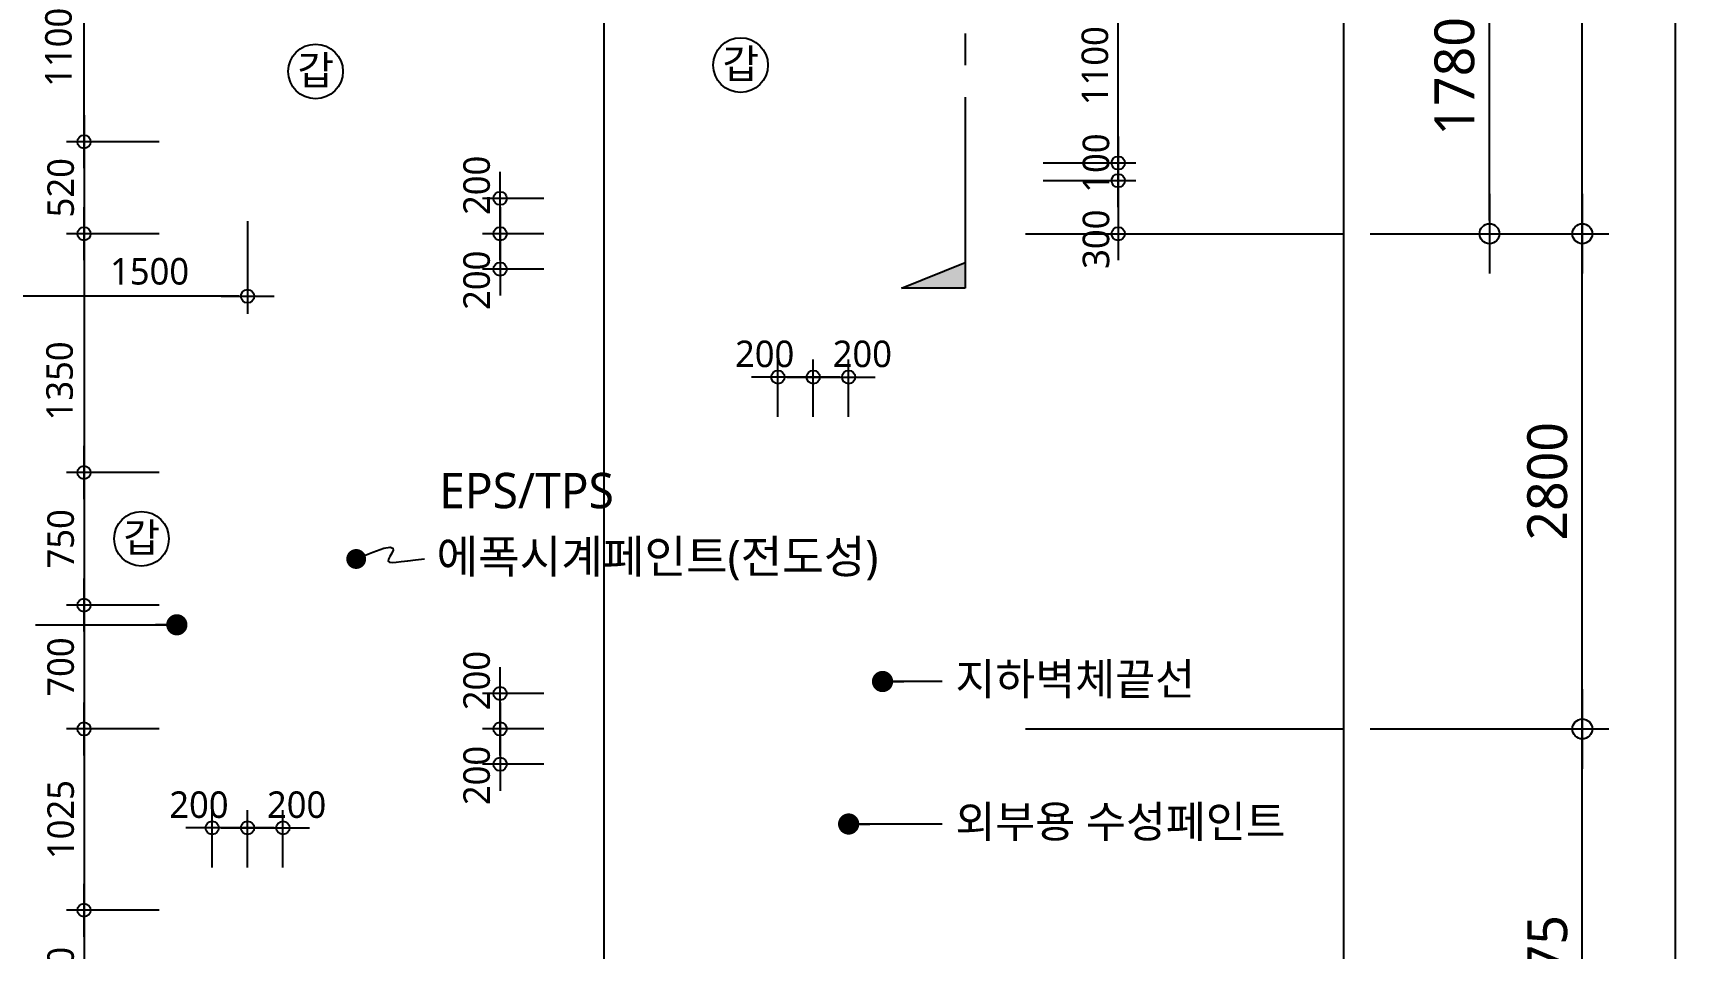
# Model space of a CAD drawing. Header units: millimetres. Extents: x -65167 to 413267, y -17142 to 66587.
# Drawn here: x 44126 to 53562, y 21495 to 26670 of the extents above; entities that cross this region are included whole.
import ezdxf
from ezdxf.enums import TextEntityAlignment as Align

# ---------------------------------------------------------------- set-up
doc = ezdxf.new("R2010")
doc.units = ezdxf.units.MM
doc.header["$LTSCALE"] = 75
doc.header["$MEASUREMENT"] = 0
doc.header["$PDSIZE"] = -10
doc.linetypes.add('CENTER', pattern=[2, 1.25, -0.25, 0.25, -0.25])
doc.layers.get('0').update_dxf_attribs({"linetype": 'CONTINUOUS'})
doc.layers.get('Defpoints').update_dxf_attribs({"color": 171, "linetype": 'CONTINUOUS'})
for name, color, linetype in [('CEN(ST)', 1, 'CENTER'), ('LED', 7, 'CONTINUOUS'), ('NDIM', 7, 'CONTINUOUS'), ('SYM', 7, 'CONTINUOUS'), ('TEXT(MIN)', 7, 'CONTINUOUS'), ('TEXT(NOTE小)', 1, 'CONTINUOUS'), ('TEXT(노트)', 7, 'CONTINUOUS')]:
    doc.layers.add(name, color=color, linetype=linetype)
doc.styles.add('CGS', font='cgse', dxfattribs={"bigfont": 'cgs'})
doc.styles.add('나눔바른고딕', font='NanumBarunGothic.ttf')
doc.dimstyles.new('NDIM 1200', dxfattribs={"dimscale": 75, "dimtxt": 3, "dimasz": 1, "dimexe": 2, "dimexo": 2, "dimgap": 1, "dimtad": 1, "dimdec": 0, "dimdsep": 46, "dimtxsty": 'CGS', "dimblk": 'DOT0', "dimcen": 1, "dimdle": 8, "dimclrd": 256, "dimclre": 256, "dimclrt": 256, "dimadec": 0, "dimazin": 0, "dimtfac": 1, "dimtdec": 0, "dimtix": 1, "dimtmove": 2, "dimatfit": 3, "dimldrblk": 'DOT0', "dimfxl": 1, "dimtolj": 1, "dimtzin": 0, "dimlwd": -1, "dimlwe": -1, "dimarcsym": 0})

# ---------------------------------------------------------------- blocks, each defined once
blk = doc.blocks.new('DOT0')
blk.add_line((-3, 0), (3, 0))
at = {"color": 6}
blk.add_circle((0, 0), 0.75, dxfattribs=at)
blk = doc.blocks.new('*D67')
at = {"layer": 'Defpoints', "color": 0, "ltscale": 0.4, "transparency": 16777216}
for p in [(43837.5, 25708.9), (45337.5, 25708.9), (43837.5, 25183.9)]:
    blk.add_point(p, dxfattribs=at)
at = {"layer": 'NDIM', "ltscale": 0.4, "transparency": 16777216}
for p, q in [((43837.5, 25608.9), (43837.5, 25083.9)), ((45337.5, 25608.9), (45337.5, 25083.9)), ((45287.5, 25183.9), (43887.5, 25183.9))]:
    blk.add_line(p, q, dxfattribs=at)
at = {"layer": 'NDIM', "ltscale": 0.4, "transparency": 16777216, "xscale": 50, "yscale": 50, "zscale": 50, "rotation": 180}
blk.add_blockref('DOT0', (43837.5, 25183.9), dxfattribs=at)
at = {"layer": 'NDIM', "ltscale": 0.4, "transparency": 16777216, "xscale": 50, "yscale": 50, "zscale": 50}
blk.add_blockref('DOT0', (45337.5, 25183.9), dxfattribs=at)
at = {"layer": 'NDIM', "ltscale": 0.4, "transparency": 16777216, "insert": (44783.4, 25324), "char_height": 150, "attachment_point": 5, "style": '나눔바른고딕'}
blk.add_mtext('\\A1;1500', dxfattribs=at)
blk = doc.blocks.new('*D160')
at = {"layer": 'Defpoints', "color": 0, "ltscale": 0.4, "transparency": 16777216}
for p in [(51537.5, 35737.5), (51537.5, 19187.5), (53412.5, 19187.5)]:
    blk.add_point(p, dxfattribs=at)
at = {"layer": 'NDIM', "ltscale": 0.4, "transparency": 16777216}
for p, q in [((51687.5, 35737.5), (53562.5, 35737.5)), ((53412.5, 35662.5), (53412.5, 19262.5)), ((51687.5, 19187.5), (53562.5, 19187.5))]:
    blk.add_line(p, q, dxfattribs=at)
at = {"layer": 'NDIM', "ltscale": 0.4, "transparency": 16777216, "xscale": 75, "yscale": 75, "zscale": 75}
for p, rotation in [((53412.5, 35737.5), 90), ((53412.5, 19187.5), 270)]:
    blk.add_blockref('DOT0', p, dxfattribs=dict(at, rotation=rotation))
at = {"layer": 'NDIM', "ltscale": 0.4, "transparency": 16777216, "insert": (53215.2, 27462.5), "char_height": 225, "attachment_point": 5, "rotation": 90, "style": '나눔바른고딕'}
blk.add_mtext('\\A1;16550', dxfattribs=at)
blk = doc.blocks.new('*D162')
at = {"layer": 'Defpoints', "color": 0, "ltscale": 0.4, "transparency": 16777216}
for p in [(51537.5, 31337.5), (52887.5, 31337.5), (51537.5, 25537.5)]:
    blk.add_point(p, dxfattribs=at)
at = {"layer": 'NDIM', "ltscale": 0.4, "transparency": 16777216}
for p, q in [((51687.5, 31337.5), (53037.5, 31337.5)), ((52887.5, 25612.5), (52887.5, 31262.5)), ((51687.5, 25537.5), (53037.5, 25537.5))]:
    blk.add_line(p, q, dxfattribs=at)
at = {"layer": 'NDIM', "ltscale": 0.4, "transparency": 16777216, "xscale": 75, "yscale": 75, "zscale": 75}
for p, rotation in [((52887.5, 31337.5), 90), ((52887.5, 25537.5), 270)]:
    blk.add_blockref('DOT0', p, dxfattribs=dict(at, rotation=rotation))
at = {"layer": 'NDIM', "ltscale": 0.4, "transparency": 16777216, "insert": (52690.3, 28437.5), "char_height": 225, "attachment_point": 5, "rotation": 90, "style": '나눔바른고딕'}
blk.add_mtext('\\A1;5800', dxfattribs=at)
blk = doc.blocks.new('*D163')
at = {"layer": 'Defpoints', "color": 0, "ltscale": 0.4, "transparency": 16777216}
for p in [(51537.5, 25537.5), (52887.5, 25537.5), (51537.5, 22737.5)]:
    blk.add_point(p, dxfattribs=at)
at = {"layer": 'NDIM', "ltscale": 0.4, "transparency": 16777216}
for p, q in [((51687.5, 25537.5), (53037.5, 25537.5)), ((52887.5, 22812.5), (52887.5, 25462.5)), ((51687.5, 22737.5), (53037.5, 22737.5))]:
    blk.add_line(p, q, dxfattribs=at)
at = {"layer": 'NDIM', "ltscale": 0.4, "transparency": 16777216, "xscale": 75, "yscale": 75, "zscale": 75}
for p, rotation in [((52887.5, 25537.5), 90), ((52887.5, 22737.5), 270)]:
    blk.add_blockref('DOT0', p, dxfattribs=dict(at, rotation=rotation))
at = {"layer": 'NDIM', "ltscale": 0.4, "transparency": 16777216, "insert": (52690.3, 24137.5), "char_height": 225, "attachment_point": 5, "rotation": 90, "style": '나눔바른고딕'}
blk.add_mtext('\\A1;2800', dxfattribs=at)
blk = doc.blocks.new('*D164')
at = {"layer": 'Defpoints', "color": 0, "ltscale": 0.4, "transparency": 16777216}
for p in [(51537.5, 22737.5), (52887.5, 22737.5), (51537.5, 19962.5)]:
    blk.add_point(p, dxfattribs=at)
at = {"layer": 'NDIM', "ltscale": 0.4, "transparency": 16777216}
for p, q in [((51687.5, 22737.5), (53037.5, 22737.5)), ((52887.5, 20037.5), (52887.5, 22662.5)), ((51687.5, 19962.5), (53037.5, 19962.5))]:
    blk.add_line(p, q, dxfattribs=at)
at = {"layer": 'NDIM', "ltscale": 0.4, "transparency": 16777216, "xscale": 75, "yscale": 75, "zscale": 75}
for p, rotation in [((52887.5, 22737.5), 90), ((52887.5, 19962.5), 270)]:
    blk.add_blockref('DOT0', p, dxfattribs=dict(at, rotation=rotation))
at = {"layer": 'NDIM', "ltscale": 0.4, "transparency": 16777216, "insert": (52690.8, 21350), "char_height": 225, "attachment_point": 5, "rotation": 90, "style": '나눔바른고딕'}
blk.add_mtext('\\A1;2775', dxfattribs=at)
blk = doc.blocks.new('*D175')
at = {"layer": 'Defpoints', "color": 0, "ltscale": 0.4, "transparency": 16777216}
for p in [(51537.5, 27317.5), (52362.5, 27317.5), (51537.5, 25537.5)]:
    blk.add_point(p, dxfattribs=at)
at = {"layer": 'NDIM', "ltscale": 0.4, "transparency": 16777216}
for p, q in [((51687.5, 27317.5), (52512.5, 27317.5)), ((52362.5, 25612.5), (52362.5, 27242.5)), ((51687.5, 25537.5), (52512.5, 25537.5))]:
    blk.add_line(p, q, dxfattribs=at)
at = {"layer": 'NDIM', "ltscale": 0.4, "transparency": 16777216, "xscale": 75, "yscale": 75, "zscale": 75}
for p, rotation in [((52362.5, 27317.5), 90), ((52362.5, 25537.5), 270)]:
    blk.add_blockref('DOT0', p, dxfattribs=dict(at, rotation=rotation))
at = {"layer": 'NDIM', "ltscale": 0.4, "transparency": 16777216, "insert": (52165.3, 26427.5), "char_height": 225, "attachment_point": 5, "rotation": 90, "style": '나눔바른고딕'}
blk.add_mtext('\\A1;1780', dxfattribs=at)
blk = doc.blocks.new('*D186')
at = {"layer": 'Defpoints', "color": 0, "ltscale": 0.4, "transparency": 16777216}
for p in [(44412.5, 27157.5), (44937.5, 27157.5), (44937.5, 26057.5)]:
    blk.add_point(p, dxfattribs=at)
at = {"layer": 'NDIM', "ltscale": 0.4, "transparency": 16777216}
for p, q in [((44837.5, 27157.5), (44312.5, 27157.5)), ((44412.5, 26107.5), (44412.5, 27107.5)), ((44837.5, 26057.5), (44312.5, 26057.5))]:
    blk.add_line(p, q, dxfattribs=at)
at = {"layer": 'NDIM', "ltscale": 0.4, "transparency": 16777216, "xscale": 50, "yscale": 50, "zscale": 50}
for p, rotation in [((44412.5, 27157.5), 90), ((44412.5, 26057.5), 270)]:
    blk.add_blockref('DOT0', p, dxfattribs=dict(at, rotation=rotation))
at = {"layer": 'NDIM', "ltscale": 0.4, "transparency": 16777216, "insert": (44268.7, 26591.6), "char_height": 150, "attachment_point": 5, "rotation": 90, "style": '나눔바른고딕'}
blk.add_mtext('\\A1;1100', dxfattribs=at)
blk = doc.blocks.new('*D187')
at = {"layer": 'Defpoints', "color": 0, "ltscale": 0.4, "transparency": 16777216}
for p in [(44937.5, 26057.5), (44412.5, 25537.5), (44937.5, 25537.5)]:
    blk.add_point(p, dxfattribs=at)
at = {"layer": 'NDIM', "ltscale": 0.4, "transparency": 16777216}
for p, q in [((44837.5, 26057.5), (44312.5, 26057.5)), ((44412.5, 26007.5), (44412.5, 25587.5)), ((44837.5, 25537.5), (44312.5, 25537.5))]:
    blk.add_line(p, q, dxfattribs=at)
at = {"layer": 'NDIM', "ltscale": 0.4, "transparency": 16777216, "xscale": 50, "yscale": 50, "zscale": 50}
for p, rotation in [((44412.5, 26057.5), 90), ((44412.5, 25537.5), 270)]:
    blk.add_blockref('DOT0', p, dxfattribs=dict(at, rotation=rotation))
at = {"layer": 'NDIM', "ltscale": 0.4, "transparency": 16777216, "insert": (44281.1, 25797.5), "char_height": 150, "attachment_point": 5, "rotation": 90, "style": '나눔바른고딕'}
blk.add_mtext('\\A1;520', dxfattribs=at)
blk = doc.blocks.new('*D188')
at = {"layer": 'Defpoints', "color": 0, "ltscale": 0.4, "transparency": 16777216}
for p in [(44937.5, 25537.5), (44412.5, 24187.5), (44937.5, 24187.5)]:
    blk.add_point(p, dxfattribs=at)
at = {"layer": 'NDIM', "ltscale": 0.4, "transparency": 16777216}
for p, q in [((44837.5, 25537.5), (44312.5, 25537.5)), ((44412.5, 25487.5), (44412.5, 24237.5)), ((44837.5, 24187.5), (44312.5, 24187.5))]:
    blk.add_line(p, q, dxfattribs=at)
at = {"layer": 'NDIM', "ltscale": 0.4, "transparency": 16777216, "xscale": 50, "yscale": 50, "zscale": 50}
for p, rotation in [((44412.5, 25537.5), 90), ((44412.5, 24187.5), 270)]:
    blk.add_blockref('DOT0', p, dxfattribs=dict(at, rotation=rotation))
at = {"layer": 'NDIM', "ltscale": 0.4, "transparency": 16777216, "insert": (44275, 24705.2), "char_height": 150, "attachment_point": 5, "rotation": 90, "style": '나눔바른고딕'}
blk.add_mtext('\\A1;1350', dxfattribs=at)
blk = doc.blocks.new('*D189')
at = {"layer": 'Defpoints', "color": 0, "ltscale": 0.4, "transparency": 16777216}
for p in [(44937.5, 24187.5), (44412.5, 23437.5), (44937.5, 23437.5)]:
    blk.add_point(p, dxfattribs=at)
at = {"layer": 'NDIM', "ltscale": 0.4, "transparency": 16777216}
for p, q in [((44837.5, 24187.5), (44312.5, 24187.5)), ((44412.5, 24137.5), (44412.5, 23487.5)), ((44837.5, 23437.5), (44312.5, 23437.5))]:
    blk.add_line(p, q, dxfattribs=at)
at = {"layer": 'NDIM', "ltscale": 0.4, "transparency": 16777216, "xscale": 50, "yscale": 50, "zscale": 50}
for p, rotation in [((44412.5, 24187.5), 90), ((44412.5, 23437.5), 270)]:
    blk.add_blockref('DOT0', p, dxfattribs=dict(at, rotation=rotation))
at = {"layer": 'NDIM', "ltscale": 0.4, "transparency": 16777216, "insert": (44281.1, 23812.5), "char_height": 150, "attachment_point": 5, "rotation": 90, "style": '나눔바른고딕'}
blk.add_mtext('\\A1;750', dxfattribs=at)
blk = doc.blocks.new('*D190')
at = {"layer": 'Defpoints', "color": 0, "ltscale": 0.4, "transparency": 16777216}
for p in [(44937.5, 23437.5), (44412.5, 22737.5), (44937.5, 22737.5)]:
    blk.add_point(p, dxfattribs=at)
at = {"layer": 'NDIM', "ltscale": 0.4, "transparency": 16777216}
for p, q in [((44837.5, 23437.5), (44312.5, 23437.5)), ((44412.5, 23387.5), (44412.5, 22787.5)), ((44837.5, 22737.5), (44312.5, 22737.5))]:
    blk.add_line(p, q, dxfattribs=at)
at = {"layer": 'NDIM', "ltscale": 0.4, "transparency": 16777216, "xscale": 50, "yscale": 50, "zscale": 50}
for p, rotation in [((44412.5, 23437.5), 90), ((44412.5, 22737.5), 270)]:
    blk.add_blockref('DOT0', p, dxfattribs=dict(at, rotation=rotation))
at = {"layer": 'NDIM', "ltscale": 0.4, "transparency": 16777216, "insert": (44281.1, 23087.5), "char_height": 150, "attachment_point": 5, "rotation": 90, "style": '나눔바른고딕'}
blk.add_mtext('\\A1;700', dxfattribs=at)
blk = doc.blocks.new('*D191')
at = {"layer": 'Defpoints', "color": 0, "ltscale": 0.4, "transparency": 16777216}
for p in [(44937.5, 22737.5), (44412.5, 21712.5), (44937.5, 21712.5)]:
    blk.add_point(p, dxfattribs=at)
at = {"layer": 'NDIM', "ltscale": 0.4, "transparency": 16777216}
for p, q in [((44837.5, 22737.5), (44312.5, 22737.5)), ((44412.5, 22687.5), (44412.5, 21762.5)), ((44837.5, 21712.5), (44312.5, 21712.5))]:
    blk.add_line(p, q, dxfattribs=at)
at = {"layer": 'NDIM', "ltscale": 0.4, "transparency": 16777216, "xscale": 50, "yscale": 50, "zscale": 50}
for p, rotation in [((44412.5, 22737.5), 90), ((44412.5, 21712.5), 270)]:
    blk.add_blockref('DOT0', p, dxfattribs=dict(at, rotation=rotation))
at = {"layer": 'NDIM', "ltscale": 0.4, "transparency": 16777216, "insert": (44281.1, 22225), "char_height": 150, "attachment_point": 5, "rotation": 90, "style": '나눔바른고딕'}
blk.add_mtext('\\A1;1025', dxfattribs=at)
blk = doc.blocks.new('*D192')
at = {"layer": 'Defpoints', "color": 0, "ltscale": 0.4, "transparency": 16777216}
for p in [(44937.5, 21712.5), (44412.5, 20962.5), (44937.5, 20962.5)]:
    blk.add_point(p, dxfattribs=at)
at = {"layer": 'NDIM', "ltscale": 0.4, "transparency": 16777216}
for p, q in [((44837.5, 21712.5), (44312.5, 21712.5)), ((44412.5, 21662.5), (44412.5, 21012.5)), ((44837.5, 20962.5), (44312.5, 20962.5))]:
    blk.add_line(p, q, dxfattribs=at)
at = {"layer": 'NDIM', "ltscale": 0.4, "transparency": 16777216, "xscale": 50, "yscale": 50, "zscale": 50}
for p, rotation in [((44412.5, 21712.5), 90), ((44412.5, 20962.5), 270)]:
    blk.add_blockref('DOT0', p, dxfattribs=dict(at, rotation=rotation))
at = {"layer": 'NDIM', "ltscale": 0.4, "transparency": 16777216, "insert": (44281.1, 21337.5), "char_height": 150, "attachment_point": 5, "rotation": 90, "style": '나눔바른고딕'}
blk.add_mtext('\\A1;750', dxfattribs=at)
blk = doc.blocks.new('갑종방화문표기')
at = {"layer": 'TEXT(NOTE小)'}
blk.add_circle((0, 0), 150, dxfattribs=at)
at = {"layer": 'TEXT(NOTE小)', "style": '나눔바른고딕'}
blk.add_text('갑', height=160.1, dxfattribs=at).set_placement((0.8, 7), align=Align.MIDDLE_CENTER)
blk = doc.blocks.new('SDFEW')
at = {"layer": 'Defpoints'}
blk.add_line((799, -1021.6), (799, 12532.5), dxfattribs=at)
blk = doc.blocks.new('*D378')
at = {"layer": 'Defpoints', "color": 0, "ltscale": 0.4, "transparency": 16777216}
for p in [(49737.5, 27037.5), (50262.5, 27037.5), (49737.5, 25937.5)]:
    blk.add_point(p, dxfattribs=at)
at = {"layer": 'NDIM', "ltscale": 0.4, "transparency": 16777216}
for p, q in [((49837.5, 27037.5), (50362.5, 27037.5)), ((50262.5, 25987.5), (50262.5, 26987.5)), ((49837.5, 25937.5), (50362.5, 25937.5))]:
    blk.add_line(p, q, dxfattribs=at)
at = {"layer": 'NDIM', "ltscale": 0.4, "transparency": 16777216, "xscale": 50, "yscale": 50, "zscale": 50}
for p, rotation in [((50262.5, 27037.5), 90), ((50262.5, 25937.5), 270)]:
    blk.add_blockref('DOT0', p, dxfattribs=dict(at, rotation=rotation))
at = {"layer": 'NDIM', "ltscale": 0.4, "transparency": 16777216, "insert": (50131.1, 26487.5), "char_height": 150, "attachment_point": 5, "rotation": 90, "style": '나눔바른고딕'}
blk.add_mtext('\\A1;1100', dxfattribs=at)
blk = doc.blocks.new('*D379')
at = {"layer": 'Defpoints', "color": 0, "ltscale": 0.4, "transparency": 16777216}
for p in [(49737.5, 25937.5), (49737.5, 25837.5), (50262.5, 25837.5)]:
    blk.add_point(p, dxfattribs=at)
at = {"layer": 'NDIM', "ltscale": 0.4, "transparency": 16777216}
for p, q in [((50262.5, 25987.5), (50262.5, 26037.5)), ((49837.5, 25937.5), (50362.5, 25937.5)), ((50262.5, 25937.5), (50262.5, 25837.5)), ((49837.5, 25837.5), (50362.5, 25837.5)), ((50262.5, 25787.5), (50262.5, 25737.5))]:
    blk.add_line(p, q, dxfattribs=at)
at = {"layer": 'NDIM', "ltscale": 0.4, "transparency": 16777216, "xscale": 50, "yscale": 50, "zscale": 50}
for p, rotation in [((50262.5, 25937.5), 270), ((50262.5, 25837.5), 90)]:
    blk.add_blockref('DOT0', p, dxfattribs=dict(at, rotation=rotation))
at = {"layer": 'NDIM', "ltscale": 0.4, "transparency": 16777216, "insert": (50137.5, 25936.9), "char_height": 150, "attachment_point": 5, "rotation": 90, "style": '나눔바른고딕'}
blk.add_mtext('\\A1;100', dxfattribs=at)
blk = doc.blocks.new('*D463')
at = {"layer": 'Defpoints', "color": 0, "ltscale": 0.4, "transparency": 16777216}
for p in [(49737.5, 25837.5), (49737.5, 25537.5), (50262.5, 25537.5)]:
    blk.add_point(p, dxfattribs=at)
at = {"layer": 'NDIM', "ltscale": 0.4, "transparency": 16777216}
for p, q in [((49837.5, 25837.5), (50362.5, 25837.5)), ((50262.5, 25787.5), (50262.5, 25587.5)), ((49837.5, 25537.5), (50362.5, 25537.5))]:
    blk.add_line(p, q, dxfattribs=at)
at = {"layer": 'NDIM', "ltscale": 0.4, "transparency": 16777216, "xscale": 50, "yscale": 50, "zscale": 50}
for p, rotation in [((50262.5, 25837.5), 90), ((50262.5, 25537.5), 270)]:
    blk.add_blockref('DOT0', p, dxfattribs=dict(at, rotation=rotation))
at = {"layer": 'NDIM', "ltscale": 0.4, "transparency": 16777216, "insert": (50137.5, 25506.5), "char_height": 150, "attachment_point": 5, "rotation": 90, "style": '나눔바른고딕'}
blk.add_mtext('\\A1;300', dxfattribs=at)
blk = doc.blocks.new('*D464')
at = {"layer": 'Defpoints', "color": 0, "ltscale": 0.4, "transparency": 16777216}
for p in [(46766, 25737.5), (47113.3, 25737.5), (47113.3, 25537.5)]:
    blk.add_point(p, dxfattribs=at)
at = {"layer": 'NDIM', "ltscale": 0.4, "transparency": 16777216}
for p, q in [((47013.3, 25737.5), (46666, 25737.5)), ((46766, 25587.5), (46766, 25687.5)), ((47013.3, 25537.5), (46666, 25537.5))]:
    blk.add_line(p, q, dxfattribs=at)
at = {"layer": 'NDIM', "ltscale": 0.4, "transparency": 16777216, "xscale": 50, "yscale": 50, "zscale": 50}
for p, rotation in [((46766, 25737.5), 90), ((46766, 25537.5), 270)]:
    blk.add_blockref('DOT0', p, dxfattribs=dict(at, rotation=rotation))
at = {"layer": 'NDIM', "ltscale": 0.4, "transparency": 16777216, "insert": (46634, 25811), "char_height": 150, "attachment_point": 5, "rotation": 90, "style": '나눔바른고딕'}
blk.add_mtext('\\A1;200', dxfattribs=at)
blk = doc.blocks.new('*D465')
at = {"layer": 'Defpoints', "color": 0, "ltscale": 0.4, "transparency": 16777216}
for p in [(47113.3, 25537.5), (46766, 25337.5), (47113.3, 25337.5)]:
    blk.add_point(p, dxfattribs=at)
at = {"layer": 'NDIM', "ltscale": 0.4, "transparency": 16777216}
for p, q in [((47013.3, 25537.5), (46666, 25537.5)), ((46766, 25487.5), (46766, 25387.5)), ((47013.3, 25337.5), (46666, 25337.5))]:
    blk.add_line(p, q, dxfattribs=at)
at = {"layer": 'NDIM', "ltscale": 0.4, "transparency": 16777216, "xscale": 50, "yscale": 50, "zscale": 50}
for p, rotation in [((46766, 25537.5), 90), ((46766, 25337.5), 270)]:
    blk.add_blockref('DOT0', p, dxfattribs=dict(at, rotation=rotation))
at = {"layer": 'NDIM', "ltscale": 0.4, "transparency": 16777216, "insert": (46634, 25274.3), "char_height": 150, "attachment_point": 5, "rotation": 90, "style": '나눔바른고딕'}
blk.add_mtext('\\A1;200', dxfattribs=at)
blk = doc.blocks.new('*D466')
at = {"layer": 'Defpoints', "color": 0, "ltscale": 0.4, "transparency": 16777216}
for p in [(45137.5, 22178.3), (45137.5, 21853.1), (45337.5, 21853.1)]:
    blk.add_point(p, dxfattribs=at)
at = {"layer": 'NDIM', "ltscale": 0.4, "transparency": 16777216}
for p, q in [((45137.5, 21953.1), (45137.5, 22278.3)), ((45337.5, 21953.1), (45337.5, 22278.3)), ((45287.5, 22178.3), (45187.5, 22178.3))]:
    blk.add_line(p, q, dxfattribs=at)
at = {"layer": 'NDIM', "ltscale": 0.4, "transparency": 16777216, "xscale": 50, "yscale": 50, "zscale": 50, "rotation": 180}
blk.add_blockref('DOT0', (45137.5, 22178.3), dxfattribs=at)
at = {"layer": 'NDIM', "ltscale": 0.4, "transparency": 16777216, "xscale": 50, "yscale": 50, "zscale": 50}
blk.add_blockref('DOT0', (45337.5, 22178.3), dxfattribs=at)
at = {"layer": 'NDIM', "ltscale": 0.4, "transparency": 16777216, "insert": (45062.5, 22308.2), "char_height": 150, "attachment_point": 5, "style": '나눔바른고딕'}
blk.add_mtext('\\A1;200', dxfattribs=at)
blk = doc.blocks.new('*D467')
at = {"layer": 'Defpoints', "color": 0, "ltscale": 0.4, "transparency": 16777216}
for p in [(45537.5, 22178.3), (45337.5, 21853.1), (45537.5, 21853.1)]:
    blk.add_point(p, dxfattribs=at)
at = {"layer": 'NDIM', "ltscale": 0.4, "transparency": 16777216}
for p, q in [((45337.5, 21953.1), (45337.5, 22278.3)), ((45537.5, 21953.1), (45537.5, 22278.3)), ((45387.5, 22178.3), (45487.5, 22178.3))]:
    blk.add_line(p, q, dxfattribs=at)
at = {"layer": 'NDIM', "ltscale": 0.4, "transparency": 16777216, "xscale": 50, "yscale": 50, "zscale": 50, "rotation": 180}
blk.add_blockref('DOT0', (45337.5, 22178.3), dxfattribs=at)
at = {"layer": 'NDIM', "ltscale": 0.4, "transparency": 16777216, "xscale": 50, "yscale": 50, "zscale": 50}
blk.add_blockref('DOT0', (45537.5, 22178.3), dxfattribs=at)
at = {"layer": 'NDIM', "ltscale": 0.4, "transparency": 16777216, "insert": (45615, 22308.2), "char_height": 150, "attachment_point": 5, "style": '나눔바른고딕'}
blk.add_mtext('\\A1;200', dxfattribs=at)
blk = doc.blocks.new('*D470')
at = {"layer": 'Defpoints', "color": 0, "ltscale": 0.4, "transparency": 16777216}
for p in [(46766, 22937.5), (47113.3, 22937.5), (47113.3, 22737.5)]:
    blk.add_point(p, dxfattribs=at)
at = {"layer": 'NDIM', "ltscale": 0.4, "transparency": 16777216}
for p, q in [((47013.3, 22937.5), (46666, 22937.5)), ((46766, 22787.5), (46766, 22887.5)), ((47013.3, 22737.5), (46666, 22737.5))]:
    blk.add_line(p, q, dxfattribs=at)
at = {"layer": 'NDIM', "ltscale": 0.4, "transparency": 16777216, "xscale": 50, "yscale": 50, "zscale": 50}
for p, rotation in [((46766, 22937.5), 90), ((46766, 22737.5), 270)]:
    blk.add_blockref('DOT0', p, dxfattribs=dict(at, rotation=rotation))
at = {"layer": 'NDIM', "ltscale": 0.4, "transparency": 16777216, "insert": (46634, 23011), "char_height": 150, "attachment_point": 5, "rotation": 90, "style": '나눔바른고딕'}
blk.add_mtext('\\A1;200', dxfattribs=at)
blk = doc.blocks.new('*D471')
at = {"layer": 'Defpoints', "color": 0, "ltscale": 0.4, "transparency": 16777216}
for p in [(47113.3, 22737.5), (46766, 22537.5), (47113.3, 22537.5)]:
    blk.add_point(p, dxfattribs=at)
at = {"layer": 'NDIM', "ltscale": 0.4, "transparency": 16777216}
for p, q in [((47013.3, 22737.5), (46666, 22737.5)), ((46766, 22687.5), (46766, 22587.5)), ((47013.3, 22537.5), (46666, 22537.5))]:
    blk.add_line(p, q, dxfattribs=at)
at = {"layer": 'NDIM', "ltscale": 0.4, "transparency": 16777216, "xscale": 50, "yscale": 50, "zscale": 50}
for p, rotation in [((46766, 22737.5), 90), ((46766, 22537.5), 270)]:
    blk.add_blockref('DOT0', p, dxfattribs=dict(at, rotation=rotation))
at = {"layer": 'NDIM', "ltscale": 0.4, "transparency": 16777216, "insert": (46634, 22474.3), "char_height": 150, "attachment_point": 5, "rotation": 90, "style": '나눔바른고딕'}
blk.add_mtext('\\A1;200', dxfattribs=at)
blk = doc.blocks.new('_Dot')
at = {"color": 0, "linetype": 'ByBlock', "lineweight": -2}
blk.add_line((-0.5, 0), (-1, 0), dxfattribs=at)
at = {"color": 0, "linetype": 'ByBlock', "const_width": 0.5}
blk.add_lwpolyline([(-0.25, 0, 1), (0.25, 0, 1)], format="xyb", close=True, dxfattribs=at)
blk = doc.blocks.new('*D744')
at = {"layer": 'Defpoints', "color": 0, "ltscale": 0.4, "transparency": 16777216}
for p in [(48337.5, 24727.1), (48337.5, 24402), (48537.5, 24402)]:
    blk.add_point(p, dxfattribs=at)
at = {"layer": 'NDIM', "ltscale": 0.4, "transparency": 16777216}
for p, q in [((48337.5, 24502), (48337.5, 24827.1)), ((48537.5, 24502), (48537.5, 24827.1)), ((48487.5, 24727.1), (48387.5, 24727.1))]:
    blk.add_line(p, q, dxfattribs=at)
at = {"layer": 'NDIM', "ltscale": 0.4, "transparency": 16777216, "xscale": 50, "yscale": 50, "zscale": 50, "rotation": 180}
blk.add_blockref('DOT0', (48337.5, 24727.1), dxfattribs=at)
at = {"layer": 'NDIM', "ltscale": 0.4, "transparency": 16777216, "xscale": 50, "yscale": 50, "zscale": 50}
blk.add_blockref('DOT0', (48537.5, 24727.1), dxfattribs=at)
at = {"layer": 'NDIM', "ltscale": 0.4, "transparency": 16777216, "insert": (48262.5, 24857.1), "char_height": 150, "attachment_point": 5, "style": '나눔바른고딕'}
blk.add_mtext('\\A1;200', dxfattribs=at)
blk = doc.blocks.new('*D745')
at = {"layer": 'Defpoints', "color": 0, "ltscale": 0.4, "transparency": 16777216}
for p in [(48737.5, 24727.1), (48537.5, 24402), (48737.5, 24402)]:
    blk.add_point(p, dxfattribs=at)
at = {"layer": 'NDIM', "ltscale": 0.4, "transparency": 16777216}
for p, q in [((48537.5, 24502), (48537.5, 24827.1)), ((48737.5, 24502), (48737.5, 24827.1)), ((48587.5, 24727.1), (48687.5, 24727.1))]:
    blk.add_line(p, q, dxfattribs=at)
at = {"layer": 'NDIM', "ltscale": 0.4, "transparency": 16777216, "xscale": 50, "yscale": 50, "zscale": 50, "rotation": 180}
blk.add_blockref('DOT0', (48537.5, 24727.1), dxfattribs=at)
at = {"layer": 'NDIM', "ltscale": 0.4, "transparency": 16777216, "xscale": 50, "yscale": 50, "zscale": 50}
blk.add_blockref('DOT0', (48737.5, 24727.1), dxfattribs=at)
at = {"layer": 'NDIM', "ltscale": 0.4, "transparency": 16777216, "insert": (48815, 24857.1), "char_height": 150, "attachment_point": 5, "style": '나눔바른고딕'}
blk.add_mtext('\\A1;200', dxfattribs=at)
blk = doc.blocks.new('A$C1AFB1B41')
at = {"layer": 'SYM'}
blk.add_hatch(color=256, dxfattribs=at).paths.add_polyline_path([(2000, 500), (1800, 0), (2000, 0)])
for p, q in [((2000, 500), (1800, 0)), ((2000, 0), (2000, 500)), ((0, 0), (250, 0)), ((500, 0), (2000, 0))]:
    blk.add_line(p, q, dxfattribs=at)

msp = doc.modelspace()

# ---------------------------------------------------------------- linework, layer by layer
at = {"ltscale": 10000}
for p, q in [((44138.2, 23326.2), (44937.5, 23326.2)), ((49267.5, 23005.6), (48929.3, 23005.6)), ((49267.5, 22199.8), (48737.5, 22199.8))]:
    msp.add_line(p, q, dxfattribs=at)
at = {"layer": 'CEN(ST)', "ltscale": 10000}
for p, q in [((49737.5, 25537.5), (51537.5, 25537.5)), ((49737.5, 22737.5), (51537.5, 22737.5))]:
    msp.add_line(p, q, dxfattribs=at)
at = {"layer": 'Defpoints', "ltscale": 10000}
msp.add_lwpolyline([(51537.5, 6362.5), (31337.5, 6362.5), (31337.5, 37837.5), (51537.5, 37837.5)], close=True, dxfattribs=at)
at = {"layer": 'LED', "const_width": 56.2}
msp.add_lwpolyline([(45952.1, 23726.6, -1), (45952.1, 23670.4, -1)], format="xyb", close=True, dxfattribs=at)
at = {"layer": 'LED'}
msp.add_lwpolyline([(45952.1, 23698.5), (46045.8, 23737.6), (46107.9, 23758.7), (46144.1, 23765.1), (46160.1, 23760.4), (46161.4, 23747.8), (46153.9, 23730.9), (46143.1, 23712.9), (46134.8, 23697.2), (46133.7, 23686.6), (46140.5, 23680.9), (46155.1, 23679.1), (46177.2, 23680.4), (46206.7, 23683.9), (46243.5, 23688.7), (46287.3, 23693.8), (46337.9, 23698.5)], dxfattribs=at)

# ---------------------------------------------------------------- block references
at = {"xscale": -1, "rotation": 180}
msp.add_blockref('SDFEW', (46553.4, 29762.7), dxfattribs=at)
at = {"xscale": 1.030731055544951, "yscale": 1.030731055544951, "zscale": 1.030731055544951}
for p in [(48126.3, 26491), (45722.4, 26455), (44737.5, 23812.5)]:
    msp.add_blockref('갑종방화문표기', p, dxfattribs=at)
at = {"layer": 'NDIM', "ltscale": 10000, "yscale": 120, "zscale": 120}
for p, xscale, rotation in [((44937.5, 23326.2), 120, 359.9999999999981), ((48929.3, 23005.6), -120, 359.9999999999992), ((48737.5, 22199.8), -120, 359.9999999999992)]:
    msp.add_blockref('_Dot', p, dxfattribs=dict(at, xscale=xscale, rotation=rotation))
at = {"layer": 'SYM', "xscale": -0.7200000000000014, "yscale": 0.7200000000000014, "zscale": 0.7200000000000014, "rotation": 90}
msp.add_blockref('A$C1AFB1B41', (49396.9, 26670.3), dxfattribs=at)

# ---------------------------------------------------------------- texts
at = {"layer": 'TEXT(MIN)', "style": '나눔바른고딕'}
msp.add_text('EPS/TPS', height=200, dxfattribs=at).set_placement((46915.7, 24085.4), align=Align.MIDDLE_CENTER)
for s, p in [('지하벽체끝선', (49341.5, 23019.5)), ('외부용 수성페인트', (49341.5, 22213.7))]:
    msp.add_text(s, height=180, rotation=360, dxfattribs=at).set_placement(p, align=Align.MIDDLE_LEFT)
at = {"layer": 'TEXT(노트)', "style": '나눔바른고딕'}
msp.add_text('에폭시계페인트(전도성)', height=187.5, dxfattribs=at).set_placement((46406.3, 23712), align=Align.MIDDLE_LEFT)

# ---------------------------------------------------------------- dimensions: what is measured, and where the dimension line sits
at = {"layer": 'NDIM', "ltscale": 0.4}
for base, p1, p2, angle, override, picture, middle in [((53412.5, 19187.5), (51537.5, 35737.5), (51537.5, 19187.5), 270, {"dimtxsty": '나눔바른고딕'}, '*D160', (53215.2, 27462.5)), ((52887.5, 31337.5), (51537.5, 25537.5), (51537.5, 31337.5), 90, {"dimtxsty": '나눔바른고딕'}, '*D162', (52690.3, 28437.5)), ((52362.5, 27317.5), (51537.5, 25537.5), (51537.5, 27317.5), 90, {"dimtxsty": '나눔바른고딕'}, '*D175', (52165.3, 26427.5)), ((50262.5, 27037.5), (49737.5, 25937.5), (49737.5, 27037.5), 90, {"dimscale": 50, "dimtxsty": '나눔바른고딕'}, '*D378', (50131.1, 26487.5)), ((44412.5, 25537.5), (44937.5, 26057.5), (44937.5, 25537.5), 270, {"dimscale": 50, "dimtxsty": '나눔바른고딕'}, '*D187', (44281.1, 25797.5)), ((52887.5, 25537.5), (51537.5, 22737.5), (51537.5, 25537.5), 90, {"dimtxsty": '나눔바른고딕'}, '*D163', (52690.3, 24137.5)), ((44412.5, 23437.5), (44937.5, 24187.5), (44937.5, 23437.5), 90, {"dimscale": 50, "dimtxsty": '나눔바른고딕'}, '*D189', (44281.1, 23812.5)), ((44412.5, 22737.5), (44937.5, 23437.5), (44937.5, 22737.5), 90, {"dimscale": 50, "dimtxsty": '나눔바른고딕'}, '*D190', (44281.1, 23087.5)), ((52887.5, 22737.5), (51537.5, 19962.5), (51537.5, 22737.5), 90, {"dimtxsty": '나눔바른고딕'}, '*D164', (52690.8, 21350)), ((44412.5, 21712.5), (44937.5, 22737.5), (44937.5, 21712.5), 90, {"dimscale": 50, "dimtxsty": '나눔바른고딕'}, '*D191', (44281.1, 22225)), ((44412.5, 20962.5), (44937.5, 21712.5), (44937.5, 20962.5), 90, {"dimscale": 50, "dimtxsty": '나눔바른고딕'}, '*D192', (44281.1, 21337.5))]:
    dim = msp.add_linear_dim(base=base, p1=p1, p2=p2, angle=angle, dimstyle='NDIM 1200', override=override, dxfattribs=at)
    dim.commit()
    dim.dimension.update_dxf_attribs({"geometry": picture, "text_midpoint": middle})
for base, p1, p2, angle, picture, middle in [((44412.5, 27157.5), (44937.5, 26057.5), (44937.5, 27157.5), 90, '*D186', (44268.7, 26591.6)), ((50262.5, 25837.5), (49737.5, 25937.5), (49737.5, 25837.5), 270, '*D379', (50137.5, 25936.9)), ((46766, 25737.5), (47113.3, 25537.5), (47113.3, 25737.5), 90, '*D464', (46634, 25811)), ((50262.5, 25537.5), (49737.5, 25837.5), (49737.5, 25537.5), 270, '*D463', (50137.5, 25506.5)), ((43837.5, 25183.9), (45337.5, 25708.9), (43837.5, 25708.9), 180, '*D67', (44783.4, 25324)), ((44412.5, 24187.5), (44937.5, 25537.5), (44937.5, 24187.5), 270, '*D188', (44275, 24705.2)), ((46766, 25337.5), (47113.3, 25537.5), (47113.3, 25337.5), 270, '*D465', (46634, 25274.3)), ((48337.5, 24727.1), (48537.5, 24402), (48337.5, 24402), 180, '*D744', (48262.5, 24857.1)), ((46766, 22937.5), (47113.3, 22737.5), (47113.3, 22937.5), 90, '*D470', (46634, 23011)), ((46766, 22537.5), (47113.3, 22737.5), (47113.3, 22537.5), 270, '*D471', (46634, 22474.3)), ((45137.5, 22178.3), (45337.5, 21853.1), (45137.5, 21853.1), 180, '*D466', (45062.5, 22308.2))]:
    dim = msp.add_linear_dim(base=base, p1=p1, p2=p2, angle=angle, dimstyle='NDIM 1200', override={"dimscale": 50, "dimtxsty": '나눔바른고딕'}, dxfattribs=at)
    dim.commit()
    dim.dimension.update_dxf_attribs({"geometry": picture, "text_midpoint": middle, "dimtype": 160})
for base, p1, p2, picture, middle in [((48737.5, 24727.1), (48537.5, 24402), (48737.5, 24402), '*D745', (48815, 24857.1)), ((45537.5, 22178.3), (45337.5, 21853.1), (45537.5, 21853.1), '*D467', (45615, 22308.2))]:
    dim = msp.add_linear_dim(base=base, p1=p1, p2=p2, dimstyle='NDIM 1200', override={"dimscale": 50, "dimtxsty": '나눔바른고딕'}, dxfattribs=at)
    dim.commit()
    dim.dimension.update_dxf_attribs({"geometry": picture, "text_midpoint": middle, "dimtype": 160})

doc.saveas('drawing.dxf')
